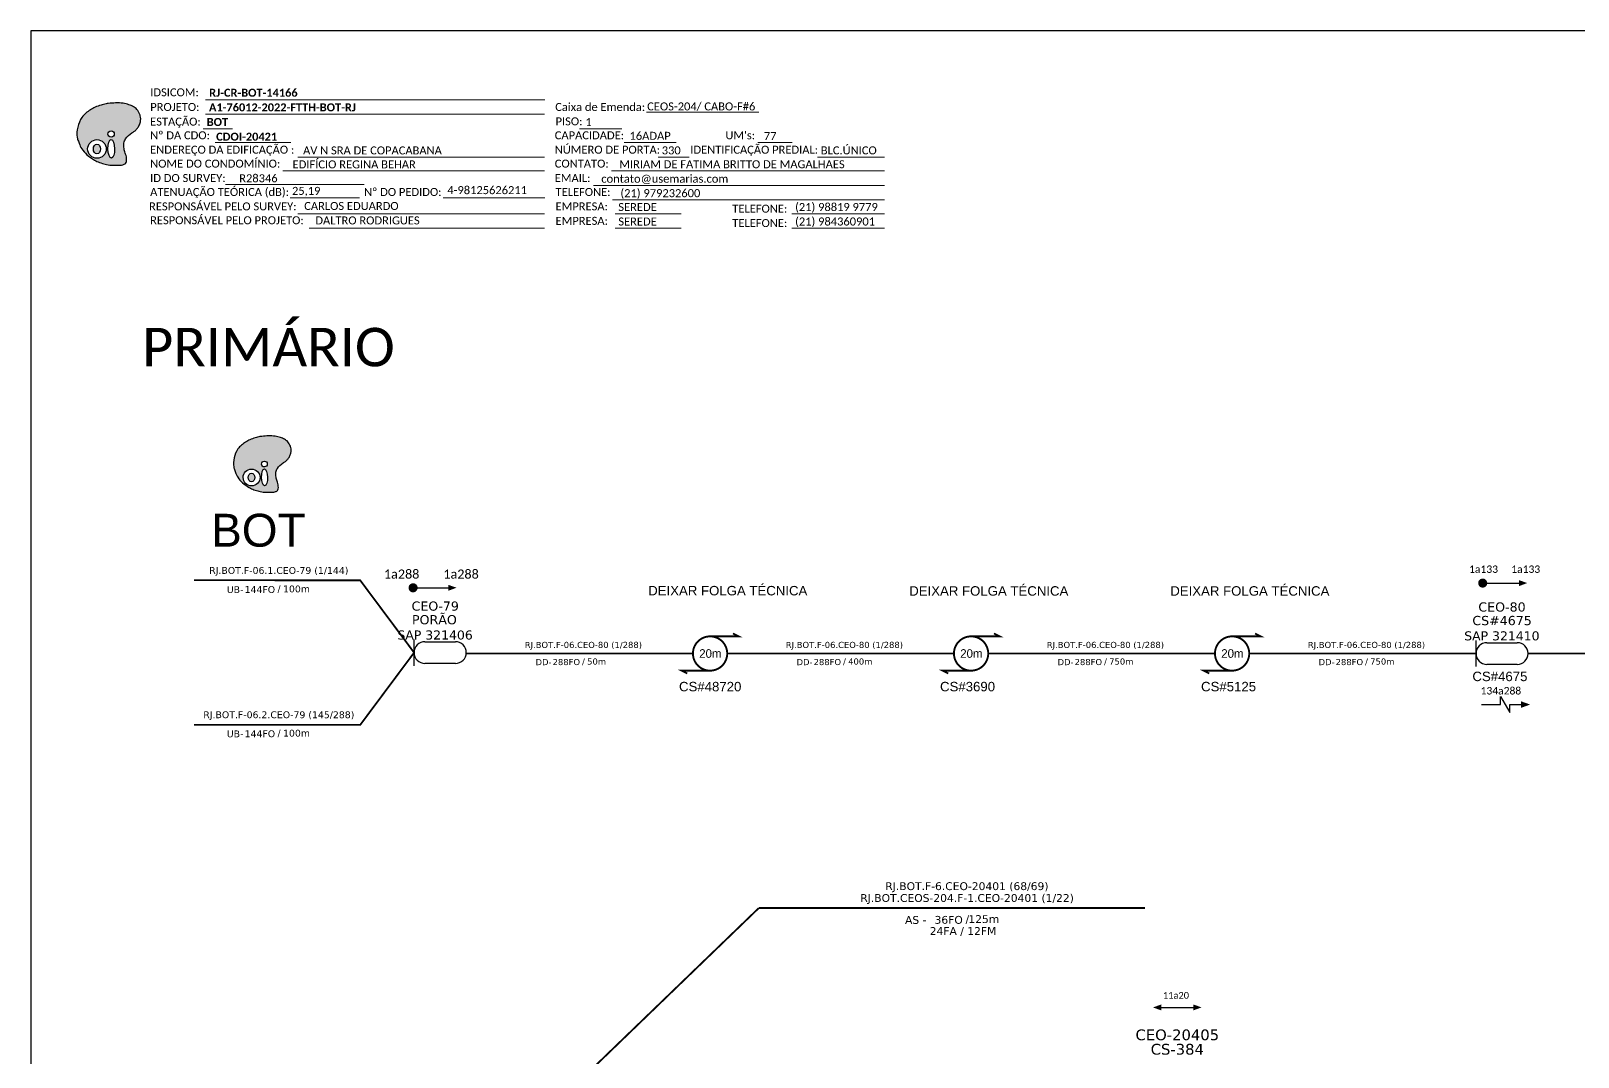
# Model space of a CAD drawing. Header units: metres. Extents: x -1286 to 457, y -500 to 94.
# Drawn here: x -1286.1 to -939.4, y -135.8 to 94.2 of the extents above; entities that cross this region are included whole.
import ezdxf
from ezdxf.enums import TextEntityAlignment as Align

# ---------------------------------------------------------------- set-up
doc = ezdxf.new("R2010")
doc.units = ezdxf.units.M
for name, color, linetype in [('20.4-CEO', 1, 'Continuous'), ('20.4-CEOS', 1, 'Continuous'), ('20.5-CABO AÉREO', 1, 'Continuous'), ('CAP a instalar', 1, 'Continuous'), ('CEO', 1, 'Continuous'), ('SETA', 7, 'Continuous')]:
    doc.layers.add(name, color=color, linetype=linetype)
doc.layers.add('40.1-ETIQUETAS', color=1, linetype='Continuous', lineweight=20)
doc.styles.add('ARIAL', font='arial.ttf')
doc.styles.add('siredit', font='verdana.ttf')
doc.styles.add('WMF-Calibri0', font='calibri.ttf')
doc.styles.add('WMF-Calibri1', font='calibrib.ttf')
doc.linetypes.add('FENCELINE1', pattern='A,0.25,-0.1,[133,ltypeshp.shx,S=0.1,R=0,X=-0.1,Y=0],-0.1,1', length=1.45)

# ---------------------------------------------------------------- blocks, each defined once
blk = doc.blocks.new('OI')
h = blk.add_hatch(color=40)
edge = h.paths.add_edge_path()
edge.add_spline(control_points=[(4.35, -0.67), (3.92, -0.99), (3.26, -1.5), (2.81, -2.59), (2.9, -3.5), (3.06, -4.27), (3.31, -4.85), (3.37, -5.39), (3.4, -5.88), (3.2, -6.4), (2.54, -6.61), (1.65, -6.63), (0.55, -6.67), (-0.56, -6.42), (-1.61, -6.14), (-2.77, -5.61), (-3.92, -4.77), (-4.89, -3.7), (-5.34, -2.65), (-5.6, -1.94), (-5.85, -0.96), (-5.71, 0.47), (-5.1, 2.02), (-4.14, 3.02), (-3.3, 3.61), (-2.37, 4.16), (-1.36, 4.44), (-0.56, 4.7), (0.79, 4.85), (2.24, 4.97), (3.79, 4.57), (4.67, 4.21), (5.44, 3.65), (5.76, 2.99), (6.03, 2.21), (6.01, 1.46), (5.72, 0.64), (5.31, 0.08), (4.88, -0.38), (4.51, -0.55), (4.35, -0.67)], knot_values=[0, 0, 0, 0, 1.60434, 2.417191, 3.427595, 4.282808, 4.776746, 5.304182, 5.888771, 6.258406, 6.858137, 7.79129, 8.986195, 10.124242, 11.187857, 12.242908, 13.953784, 15.414161, 16.515391, 17.349188, 17.675853, 19.552021, 21.515531, 22.568638, 23.63245, 24.621084, 25.782718, 26.745347, 27.142653, 29.870543, 31.004649, 31.921532, 32.709589, 33.801391, 34.042471, 35.192333, 35.971461, 36.628871, 37.254359, 37.836911, 37.836911, 37.836911, 37.836911], degree=3, periodic=0)
h.paths.add_polyline_path([(1.13, -0.87, -1), (-0.04, -0.87, -1)], flags=16)
edge = h.paths.add_edge_path(flags=16)
edge.add_ellipse((0.56, -3.59), major_axis=(-0.02, 1.71), ratio=0.361305, start_angle=0, end_angle=360)
h.paths.add_polyline_path([(-0.36, -3.62, -1), (-3.8, -3.62, -1)], flags=16)
edge = h.paths.add_edge_path(flags=0)
edge.add_ellipse((-2.08, -3.62), major_axis=(0, 0.885), ratio=0.758294, start_angle=0, end_angle=360)
at = {"color": 40}
for centre, radius in [((-2.08, -3.62), 1.72), ((0.54, -0.87), 0.587)]:
    blk.add_circle(centre, radius, dxfattribs=at)
blk.add_ellipse((-2.08, -3.62), major_axis=(0, 0.885), ratio=0.758294, start_param=-3.141592653589792, end_param=3.141592653589792, dxfattribs=at)
blk.add_ellipse((0.56, -3.59), major_axis=(-0.02, 1.71), ratio=0.361305, dxfattribs=at)
at = {"color": 40, "start_tangent": (-0.800898, -0.598801), "end_tangent": (-0.800898, -0.598801)}
blk.add_spline([(4.35, -0.67), (3.2, -1.78), (2.9, -2.54), (2.92, -3.55), (3.12, -4.38), (3.28, -4.85), (3.37, -5.37), (3.35, -5.95), (3.2, -6.29), (2.66, -6.55), (1.73, -6.63), (0.54, -6.62), (-0.58, -6.41), (-1.6, -6.11), (-2.56, -5.67), (-3.95, -4.67), (-4.89, -3.56), (-5.37, -2.56), (-5.64, -1.78), (-5.72, -1.46), (-5.63, 0.42), (-4.84, 2.22), (-4.13, 2.99), (-3.27, 3.62), (-2.4, 4.09), (-1.3, 4.47), (-0.37, 4.72), (0.02, 4.77), (2.75, 4.8), (3.85, 4.53), (4.69, 4.16), (5.31, 3.68), (5.85, 2.73), (5.93, 2.5), (5.94, 1.35), (5.67, 0.62), (5.29, 0.08), (4.84, -0.36), (4.35, -0.67)], degree=3, dxfattribs=at)
blk = doc.blocks.new('ETIQUETA_RS5F')
at = {"layer": '40.1-ETIQUETAS', "color": 0, "style": 'siredit'}
blk.add_text('/', height=1.5, dxfattribs=at).set_placement((1.58, -1.95), align=Align.MIDDLE_RIGHT)
for tag, p in [('ETIQUETA_R_PRIMARIA', (1.21, 4.1)), ('ETIQUETA_R_SECUNDARIA', (1.21, 2.1)), ('F_ATIVAS/F_MORTAS', (1.14, -4.24))]:
    blk.add_attdef(tag, text='', height=1.5, dxfattribs=at).set_placement(p, align=Align.MIDDLE_CENTER)
for tag, p in [('TIPO_CABO', (-6.58, -2.12)), ('CAP_CABO', (0.4, -2.09))]:
    blk.add_attdef(tag, text='', height=1.5, dxfattribs=at).set_placement(p, align=Align.MIDDLE_RIGHT)
blk.add_attdef('METROS', text='', height=1.5, dxfattribs=at).set_placement((2.14, -1.95), align=Align.MIDDLE_LEFT)
for tag, p in [('FUSÃO_1', (0.85, -8.39)), ('FUSÃO_2', (0.85, -10.6)), ('FUSÃO_3', (0.85, -12.93)), ('FUSÃO_4', (0.85, -15.14)), ('FUSÃO_5', (0.85, -17.16))]:
    blk.add_attdef(tag, text='', height=1.5, dxfattribs=at).set_placement(p, align=Align.CENTER)

msp = doc.modelspace()

# ---------------------------------------------------------------- linework, layer by layer
msp.add_lwpolyline([(-1286.07, -499.81), (-445.07, -499.81), (-445.07, 94.19), (-1286.07, 94.19)], close=True)
at = {"color": 7, "lineweight": 0}
for points in [[(-1246.94, 78.79), (-1170.96, 78.79)], [(-1246.97, 75.52), (-1171.01, 75.52)], [(-1148.15, 76.01), (-1123.01, 76.01)], [(-1247.47, 72.24), (-1240.92, 72.24)], [(-1163.19, 72.28), (-1153.71, 72.28)], [(-1244.81, 69.17), (-1227.84, 69.17)], [(-1226.24, 65.93), (-1170.98, 65.93)], [(-1153.14, 69.17), (-1141.52, 69.17)], [(-1145.56, 65.93), (-1138.61, 65.93)], [(-1123.2, 69.17), (-1115.53, 69.17)], [(-1109.86, 65.93), (-1094.82, 65.93)], [(-1229.65, 62.82), (-1170.98, 62.82)], [(-1156.02, 62.82), (-1094.8, 62.82)], [(-1242.49, 59.75), (-1211.44, 59.75)], [(-1160.06, 59.58), (-1094.8, 59.58)], [(-1227.96, 56.79), (-1212.45, 56.79)], [(-1193.73, 56.79), (-1170.96, 56.79)], [(-1155.78, 56.34), (-1094.8, 56.34)], [(-1226.24, 53.23), (-1170.98, 53.23)], [(-1155.17, 53.23), (-1140.37, 53.23)], [(-1115.57, 53.23), (-1094.8, 53.23)], [(-1223.75, 49.99), (-1170.98, 49.99)], [(-1155.17, 49.99), (-1140.37, 49.99)], [(-1115.57, 49.99), (-1094.8, 49.99)]]:
    msp.add_lwpolyline(points, dxfattribs=at)
at = {"color": 7}
for points, const_width in [([(-1200.96, -30.61, 1), (-1199.94, -30.6, 1)], 1.02), ([(-961.31, -29.55, 1), (-960.3, -29.55, 1)], 1.02), ([(-1133.91, -41.49, 1.000012), (-1133.91, -49.17, 0.999978)], 0.427), ([(-1075.43, -41.49, 1.000012), (-1075.43, -49.17, 0.999978)], 0.427), ([(-1016.95, -41.49, 1.000012), (-1016.95, -49.17, 0.999978)], 0.427)]:
    msp.add_lwpolyline(points, format="xyb", close=True, dxfattribs=dict(at, const_width=const_width))
for points in [[(-960.8, -29.55), (-952.7, -29.55)], [(-956.85, -56.79), (-956.85, -54.99), (-954.71, -58.58), (-954.7, -56.79)]]:
    msp.add_lwpolyline(points, dxfattribs=at)
at = {"color": 7, "const_width": 0.4}
for points in [[(-1133.91, -41.49), (-1127.51, -41.49), (-1128.79, -40.85)], [(-1075.43, -41.49), (-1069.03, -41.49), (-1070.31, -40.85)], [(-1016.95, -41.49), (-1010.54, -41.49), (-1011.82, -40.85)], [(-1133.91, -49.17), (-1140.31, -49.17), (-1139.03, -49.81)], [(-1075.43, -49.17), (-1081.83, -49.17), (-1080.55, -49.81)], [(-1016.95, -49.17), (-1023.35, -49.17), (-1022.07, -49.81)]]:
    msp.add_lwpolyline(points, dxfattribs=at)
at = {"layer": '20.4-CEO', "color": 7}
for p, q in [((-1197.79, -42.7), (-1190.97, -42.7)), ((-1190.97, -47.56), (-1197.79, -47.56))]:
    msp.add_line(p, q, dxfattribs=at)
at = {"layer": '20.4-CEO', "color": 7, "const_width": 0.406}
for points in [[(-1249.5, -28.89), (-1212.29, -28.94), (-1200.22, -45.13)], [(-1249.5, -61.3), (-1212.29, -61.32), (-1200.22, -45.13)]]:
    msp.add_lwpolyline(points, dxfattribs=at)
at = {"layer": '20.4-CEO', "color": 7}
msp.add_lwpolyline([(-1200.22, -48.06), (-1200.22, -42.2)], dxfattribs=at)
for centre, start, end in [((-1197.79, -45.13), 90, 270), ((-1190.97, -45.13), 270, 90)]:
    msp.add_arc(centre, 2.43, start, end, dxfattribs=at)
at = {"layer": '20.4-CEOS', "color": 7}
for p, q in [((-959.87, -42.9), (-953.05, -42.9)), ((-953.05, -47.76), (-959.87, -47.76))]:
    msp.add_line(p, q, dxfattribs=at)
msp.add_lwpolyline([(-962.3, -48.26), (-962.3, -42.4)], dxfattribs=at)
for centre, start, end in [((-959.87, -45.33), 90, 270), ((-953.05, -45.33), 270, 90)]:
    msp.add_arc(centre, 2.43, start, end, dxfattribs=at)
at = {"layer": '20.5-CABO AÉREO', "color": 7, "ltscale": 8, "const_width": 0.406}
for points in [[(-1188.55, -45.33), (-1137.75, -45.33)], [(-1130.07, -45.33), (-1079.27, -45.33)], [(-1071.59, -45.33), (-1020.79, -45.33)], [(-1013.1, -45.33), (-962.3, -45.33)], [(-950.62, -45.33), (-899.82, -45.33)]]:
    msp.add_lwpolyline(points, dxfattribs=at)
at = {"layer": 'CAP a instalar', "color": 7, "linetype": 'FENCELINE1', "ltscale": 12, "const_width": 0.4}
for points in [[(-1122.98, -102.36), (-1247.54, -222.54)], [(-1122.98, -102.36), (-1036.46, -102.36)]]:
    msp.add_lwpolyline(points, dxfattribs=at)
at = {"layer": 'SETA', "color": 7}
for points in [[(-1200.45, -30.6), (-1191.61, -30.6)], [(-961.07, -56.79), (-956.85, -56.79)], [(-954.7, -56.79), (-951.46, -56.79)]]:
    msp.add_lwpolyline(points, dxfattribs=at)
at = {"layer": 'SETA'}
msp.add_lwpolyline([(-1033.52, -124.66), (-1024.94, -124.66)], dxfattribs=at)
at = {"layer": 'SETA', "color": 7}
for points in [[(-1192.58, -29.93), (-1190.72, -30.59), (-1192.58, -31.28)], [(-952.7, -28.87), (-950.83, -29.54), (-952.69, -30.23)], [(-952.23, -56.03), (-950.18, -56.77), (-952.23, -57.52)]]:
    msp.add_solid(points, dxfattribs=at)
at = {"layer": 'SETA'}
for points in [[(-1032.83, -123.98), (-1034.66, -124.65), (-1032.83, -125.31)], [(-1025.63, -123.98), (-1023.8, -124.64), (-1025.63, -125.31)]]:
    msp.add_solid(points, dxfattribs=at)

# ---------------------------------------------------------------- block references
at = {"color": 7}
for p, xscale, yscale, zscale, rotation in [((-1268.76, 72.14), 1.213923925163967, 1.213923925163967, 1.213923925163967, 0.1532896023949059), ((-1234.36, -1.91), 1.09758356639799, 1.097583549954899, 1.097583555964349, 0.1532885625447552)]:
    msp.add_blockref('OI', p, dxfattribs=dict(at, xscale=xscale, yscale=yscale, zscale=zscale, rotation=rotation))
at = {"layer": '40.1-ETIQUETAS', "color": 7}
ref = msp.add_blockref('ETIQUETA_RS5F', (-1231.74, -28.86), dxfattribs=dict(at, xscale=1.016, yscale=1.016, zscale=1.016))
ref.add_attrib('ETIQUETA_R_SECUNDARIA', 'RJ.BOT.F-06.1.CEO-79 (1/144)', dxfattribs={"color": 0, "height": 1.524, "style": 'siredit'}).set_placement((-1230.53, -26.72), align=Align.MIDDLE_CENTER)
ref.add_attrib('TIPO_CABO', 'UB-', dxfattribs={"color": 0, "height": 1.524, "style": 'siredit'}).set_placement((-1238.46, -31.01), align=Align.MIDDLE_RIGHT)
ref.add_attrib('CAP_CABO', '144FO', dxfattribs={"color": 0, "height": 1.524, "style": 'siredit'}).set_placement((-1231.36, -30.99), align=Align.MIDDLE_RIGHT)
ref.add_attrib('METROS', '100m', dxfattribs={"color": 0, "height": 1.524, "style": 'siredit'}).set_placement((-1229.59, -30.85), align=Align.MIDDLE_LEFT)
ref = msp.add_blockref('ETIQUETA_RS5F', (-1163.41, -45.33), dxfattribs=dict(at, xscale=0.9144000000000057, yscale=0.9144000000000057, zscale=0.9144000000000057))
ref.add_attrib('ETIQUETA_R_SECUNDARIA', 'RJ.BOT.F-06.CEO-80 (1/288)', dxfattribs={"color": 0, "height": 1.3716, "style": 'siredit'}).set_placement((-1162.3, -43.4), align=Align.MIDDLE_CENTER)
ref.add_attrib('TIPO_CABO', 'DD-', dxfattribs={"color": 0, "height": 1.372, "style": 'siredit'}).set_placement((-1169.43, -47.26), align=Align.MIDDLE_RIGHT)
ref.add_attrib('CAP_CABO', '288FO', dxfattribs={"color": 0, "height": 1.372, "style": 'siredit'}).set_placement((-1163.04, -47.24), align=Align.MIDDLE_RIGHT)
ref.add_attrib('METROS', '50m', dxfattribs={"color": 0, "height": 1.372, "style": 'siredit'}).set_placement((-1161.45, -47.12), align=Align.MIDDLE_LEFT)
ref = msp.add_blockref('ETIQUETA_RS5F', (-1104.93, -45.33), dxfattribs=dict(at, xscale=0.9144000000000057, yscale=0.9144000000000057, zscale=0.9144000000000057))
ref.add_attrib('ETIQUETA_R_SECUNDARIA', 'RJ.BOT.F-06.CEO-80 (1/288)', dxfattribs={"color": 0, "height": 1.3716, "style": 'siredit'}).set_placement((-1103.82, -43.4), align=Align.MIDDLE_CENTER)
ref.add_attrib('TIPO_CABO', 'DD-', dxfattribs={"color": 0, "height": 1.372, "style": 'siredit'}).set_placement((-1110.95, -47.26), align=Align.MIDDLE_RIGHT)
ref.add_attrib('CAP_CABO', '288FO', dxfattribs={"color": 0, "height": 1.372, "style": 'siredit'}).set_placement((-1104.56, -47.24), align=Align.MIDDLE_RIGHT)
ref.add_attrib('METROS', '400m', dxfattribs={"color": 0, "height": 1.372, "style": 'siredit'}).set_placement((-1102.97, -47.12), align=Align.MIDDLE_LEFT)
ref = msp.add_blockref('ETIQUETA_RS5F', (-1046.45, -45.33), dxfattribs=dict(at, xscale=0.9144000000000057, yscale=0.9144000000000057, zscale=0.9144000000000057))
ref.add_attrib('ETIQUETA_R_SECUNDARIA', 'RJ.BOT.F-06.CEO-80 (1/288)', dxfattribs={"color": 0, "height": 1.3716, "style": 'siredit'}).set_placement((-1045.34, -43.4), align=Align.MIDDLE_CENTER)
ref.add_attrib('TIPO_CABO', 'DD-', dxfattribs={"color": 0, "height": 1.372, "style": 'siredit'}).set_placement((-1052.47, -47.26), align=Align.MIDDLE_RIGHT)
ref.add_attrib('CAP_CABO', '288FO', dxfattribs={"color": 0, "height": 1.372, "style": 'siredit'}).set_placement((-1046.08, -47.24), align=Align.MIDDLE_RIGHT)
ref.add_attrib('METROS', '750m', dxfattribs={"color": 0, "height": 1.372, "style": 'siredit'}).set_placement((-1044.49, -47.12), align=Align.MIDDLE_LEFT)
ref = msp.add_blockref('ETIQUETA_RS5F', (-987.96, -45.33), dxfattribs=dict(at, xscale=0.9144000000000057, yscale=0.9144000000000057, zscale=0.9144000000000057))
ref.add_attrib('ETIQUETA_R_SECUNDARIA', 'RJ.BOT.F-06.CEO-80 (1/288)', dxfattribs={"color": 0, "height": 1.3716, "style": 'siredit'}).set_placement((-986.85, -43.4), align=Align.MIDDLE_CENTER)
ref.add_attrib('TIPO_CABO', 'DD-', dxfattribs={"color": 0, "height": 1.372, "style": 'siredit'}).set_placement((-993.99, -47.26), align=Align.MIDDLE_RIGHT)
ref.add_attrib('CAP_CABO', '288FO', dxfattribs={"color": 0, "height": 1.372, "style": 'siredit'}).set_placement((-987.6, -47.24), align=Align.MIDDLE_RIGHT)
ref.add_attrib('METROS', '750m', dxfattribs={"color": 0, "height": 1.372, "style": 'siredit'}).set_placement((-986.01, -47.12), align=Align.MIDDLE_LEFT)
ref = msp.add_blockref('ETIQUETA_RS5F', (-1231.74, -61.2), dxfattribs=dict(at, xscale=1.016, yscale=1.016, zscale=1.016))
ref.add_attrib('ETIQUETA_R_SECUNDARIA', 'RJ.BOT.F-06.2.CEO-79 (145/288)', dxfattribs={"color": 0, "height": 1.524, "style": 'siredit'}).set_placement((-1230.53, -59.06), align=Align.MIDDLE_CENTER)
ref.add_attrib('TIPO_CABO', 'UB-', dxfattribs={"color": 0, "height": 1.524, "style": 'siredit'}).set_placement((-1238.46, -63.34), align=Align.MIDDLE_RIGHT)
ref.add_attrib('CAP_CABO', '144FO', dxfattribs={"color": 0, "height": 1.524, "style": 'siredit'}).set_placement((-1231.36, -63.32), align=Align.MIDDLE_RIGHT)
ref.add_attrib('METROS', '100m', dxfattribs={"color": 0, "height": 1.524, "style": 'siredit'}).set_placement((-1229.59, -63.18), align=Align.MIDDLE_LEFT)
at = {"layer": 'CAP a instalar', "color": 7, "linetype": 'FENCELINE1', "ltscale": 7}
ref = msp.add_blockref('ETIQUETA_RS5F', (-1077.71, -102.57), dxfattribs=dict(at, xscale=1.166399984999771, yscale=1.166399984999771, zscale=1.166399984999771))
ref.add_attrib('ETIQUETA_R_PRIMARIA', 'RJ.BOT.F-6.CEO-20401 (68/69)', dxfattribs={"layer": '40.1-ETIQUETAS', "color": 0, "height": 1.7496, "style": 'siredit'}).set_placement((-1076.37, -97.47), align=Align.MIDDLE_CENTER)
ref.add_attrib('ETIQUETA_R_SECUNDARIA', 'RJ.BOT.CEOS-204.F-1.CEO-20401 (1/22)', dxfattribs={"layer": '40.1-ETIQUETAS', "color": 0, "height": 1.7496, "style": 'siredit'}).set_placement((-1076.33, -100.12), align=Align.MIDDLE_CENTER)
ref.add_attrib('TIPO_CABO', 'AS -', dxfattribs={"layer": '40.1-ETIQUETAS', "color": 0, "height": 1.75, "style": 'siredit'}).set_placement((-1085.43, -105.04), align=Align.MIDDLE_RIGHT)
ref.add_attrib('CAP_CABO', '36FO', dxfattribs={"layer": '40.1-ETIQUETAS', "color": 0, "height": 1.75, "style": 'siredit'}).set_placement((-1077.29, -105.02), align=Align.MIDDLE_RIGHT)
ref.add_attrib('METROS', '125m', dxfattribs={"layer": '40.1-ETIQUETAS', "color": 0, "height": 1.75, "style": 'siredit'}).set_placement((-1076.04, -104.85), align=Align.MIDDLE_LEFT)
ref.add_attrib('F_ATIVAS/F_MORTAS', '24FA / 12FM', dxfattribs={"layer": '40.1-ETIQUETAS', "color": 0, "height": 1.7496, "style": 'siredit'}).set_placement((-1077.24, -107.53), align=Align.MIDDLE_CENTER)

# ---------------------------------------------------------------- texts
at = {"color": 7, "lineweight": 0, "style": 'WMF-Calibri0'}
for s, height, p in [('IDSICOM:', 1.793, (-1259.34, 79.54)), ('PROJETO:', 1.793, (-1259.34, 76.26)), ('Caixa de Emenda:', 1.7927, (-1168.6, 76.26)), ('ESTAÇÃO:', 1.793, (-1259.36, 72.98)), ('PISO:', 1.793, (-1168.53, 73.03)), ('Nº DA CDO:', 1.793, (-1259.36, 69.91)), ('CAPACIDADE:', 1.7927, (-1168.71, 69.91)), ("UM's:", 1.793, (-1130.47, 69.91)), ('ENDEREÇO DA EDIFICAÇÃO :', 1.7927, (-1259.36, 66.68)), ('NOME DO CONDOMÍNIO:', 1.7927, (-1259.36, 63.56)), ('NÚMERO DE PORTA:', 1.7927, (-1168.71, 66.68)), ('IDENTIFICAÇÃO PREDIAL:', 1.7927, (-1138.34, 66.68)), ('CONTATO:', 1.793, (-1168.71, 63.56)), ('ATENUAÇÃO TEÓRICA (dB):', 1.7927, (-1259.36, 57.21)), ('ID DO SURVEY:', 1.7927, (-1259.36, 60.33)), ('Nº DO PEDIDO:', 1.7927, (-1211.44, 57.21)), ('EMAIL:', 1.793, (-1168.71, 60.33)), ('TELEFONE:', 1.793, (-1168.53, 57.21)), ('RESPONSÁVEL PELO SURVEY:', 1.7927, (-1259.6, 53.98)), ('EMPRESA:', 1.793, (-1168.53, 53.98)), ('RESPONSÁVEL PELO PROJETO:', 1.7927, (-1259.36, 50.87)), ('EMPRESA:', 1.793, (-1168.53, 50.74)), ('TELEFONE:', 1.793, (-1128.93, 53.47)), ('TELEFONE:', 1.793, (-1128.93, 50.24))]:
    msp.add_text(s, height=height, dxfattribs=at).set_placement(p)
at = {"color": 7}
for s, height, style, p in [('RJ-CR-BOT-14166', 1.7927, 'WMF-Calibri1', (-1246.14, 79.45)), ('A1-76012-2022-FTTH-BOT-RJ', 1.7927, 'WMF-Calibri1', (-1246.18, 76.17)), ('CEOS-204/ CABO-F#6', 1.7927, 'WMF-Calibri0', (-1148, 76.38)), ('BOT', 1.793, 'WMF-Calibri1', (-1246.68, 72.89)), ('1', 1.79, 'WMF-Calibri0', (-1161.84, 72.88)), ('16ADAP', 1.793, 'WMF-Calibri0', (-1151.96, 69.79)), ('77', 1.793, 'WMF-Calibri0', (-1121.85, 69.77)), (' AV N SRA DE COPACABANA', 1.7927, 'WMF-Calibri0', (-1225.73, 66.52)), ('330', 1.793, 'WMF-Calibri0', (-1144.74, 66.53)), ('BLC.ÚNICO', 1.793, 'WMF-Calibri0', (-1109.1, 66.53)), ('EDIFÍCIO REGINA BEHAR', 1.7927, 'WMF-Calibri0', (-1227.45, 63.39)), ('MIRIAM DE FATIMA BRITTO DE MAGALHAES', 1.7927, 'WMF-Calibri0', (-1154.25, 63.42)), ('R28346', 1.793, 'WMF-Calibri0', (-1239.4, 60.28)), ('25,19', 1.793, 'WMF-Calibri0', (-1227.58, 57.45)), ('4-98125626211', 1.7927, 'WMF-Calibri0', (-1192.78, 57.62)), ('contato@usemarias.com', 1.7927, 'WMF-Calibri0', (-1158.28, 60.18)), ('(21) 979232600', 1.7927, 'WMF-Calibri0', (-1154, 56.94)), ('CARLOS EDUARDO', 1.7927, 'WMF-Calibri0', (-1224.84, 54.07)), ('SEREDE', 1.793, 'WMF-Calibri0', (-1154.47, 53.83)), ('(21) 98819 9779', 1.7927, 'WMF-Calibri0', (-1114.86, 53.83)), ('DALTRO RODRIGUES', 1.7927, 'WMF-Calibri0', (-1222.35, 50.83)), ('SEREDE', 1.793, 'WMF-Calibri0', (-1154.47, 50.59)), ('(21) 984360901', 1.7927, 'WMF-Calibri0', (-1114.86, 50.59)), ('BOT', 7.374, 'ARIAL', (-1245.7, -21.39))]:
    msp.add_text(s, height=height, dxfattribs=dict(at, style=style)).set_placement(p)
at = {"color": 7, "style": 'WMF-Calibri1'}
msp.add_text('CDOI-20421', height=1.793, dxfattribs=at).set_placement((-1237.74, 69.6), align=Align.CENTER)
at = {"color": 7, "style": 'ARIAL'}
for s, height, p in [('DEIXAR FOLGA TÉCNICA', 2.1168, (-1147.77, -32.3)), ('DEIXAR FOLGA TÉCNICA', 2.1168, (-1089.29, -32.36)), ('DEIXAR FOLGA TÉCNICA', 2.1168, (-1030.8, -32.36)), ('CS#48720', 2.117, (-1140.87, -53.8)), ('CS#3690', 2.117, (-1082.39, -53.8)), ('CS#5125', 2.117, (-1023.91, -53.8)), ('CS#4675', 2.117, (-963.11, -51.52))]:
    msp.add_text(s, height=height, rotation=359.9867, dxfattribs=at).set_placement(p)
at = {"color": 7}
for p in [(-1136.34, -46.29), (-1077.86, -46.29), (-1019.38, -46.29)]:
    msp.add_text('20m', height=1.92, dxfattribs=at).set_placement(p)
at = {"attachment_point": 5}
for s, insert, char_height, width in [('\\C7;\\fCalibri|b0|i0|c0|p34;PRIMÁRIO', (-1232.85, 23.29), 8.64, 131.666), ('\\C7;\\fCalibri|b0|i0|c0|p34;11a20', (-1029.53, -121.95), 1.4978, 25.3213)]:
    msp.add_mtext(s, dxfattribs=dict(at, insert=insert, char_height=char_height, width=width))
at = {"color": 7, "char_height": 2.032, "width": 150.006, "attachment_point": 5, "rotation": 359.9166}
for insert in [(-1203.01, -27.54), (-1189.7, -27.54)]:
    msp.add_mtext('{\\fCalibri|b0|i0|c0|p34;\\C256;1a288}', dxfattribs=dict(at, insert=insert))
at = {"layer": '20.4-CEO', "color": 7, "style": 'siredit'}
for s, height, p in [('CEO-79', 2.06, (-1195.49, -34.7)), ('PORÃO', 2.06, (-1195.67, -37.75)), ('          SAP 321406', 2.032, (-1199.95, -41.18))]:
    msp.add_text(s, height=height, dxfattribs=at).set_placement(p, align=Align.MIDDLE_CENTER)
at = {"layer": '20.4-CEOS', "color": 7, "style": 'siredit'}
for s, height, p in [('CS#4675', 2.06, (-956.46, -37.94)), ('SAP 321410', 2.032, (-956.51, -41.37))]:
    msp.add_text(s, height=height, dxfattribs=at).set_placement(p, align=Align.MIDDLE_CENTER)
for s, p in [('CEO-20405', (-1029.23, -129.58)), ('CS-384', (-1029.23, -132.81))]:
    msp.add_text(s, height=2.413, rotation=0.0129, dxfattribs=at).set_placement(p, align=Align.TOP_CENTER)
at = {"layer": '40.1-ETIQUETAS', "color": 7, "char_height": 1.6591, "width": 28.341, "attachment_point": 5, "style": 'ARIAL'}
for s, insert in [('{\\fCalibri|b0|i0|c0|p34;1a133}', (-960.61, -26.44)), ('{\\fCalibri|b0|i0|c0|p34;1a133}', (-951.17, -26.44)), ('{\\fCalibri|b0|i0|c0|p34;134a288}', (-956.73, -53.69))]:
    msp.add_mtext(s, dxfattribs=dict(at, insert=insert))
at = {"layer": 'CEO', "color": 7, "style": 'siredit'}
msp.add_text('CEO-80', height=2.06, dxfattribs=at).set_placement((-956.48, -34.9), align=Align.MIDDLE_CENTER)

doc.saveas('drawing.dxf')
